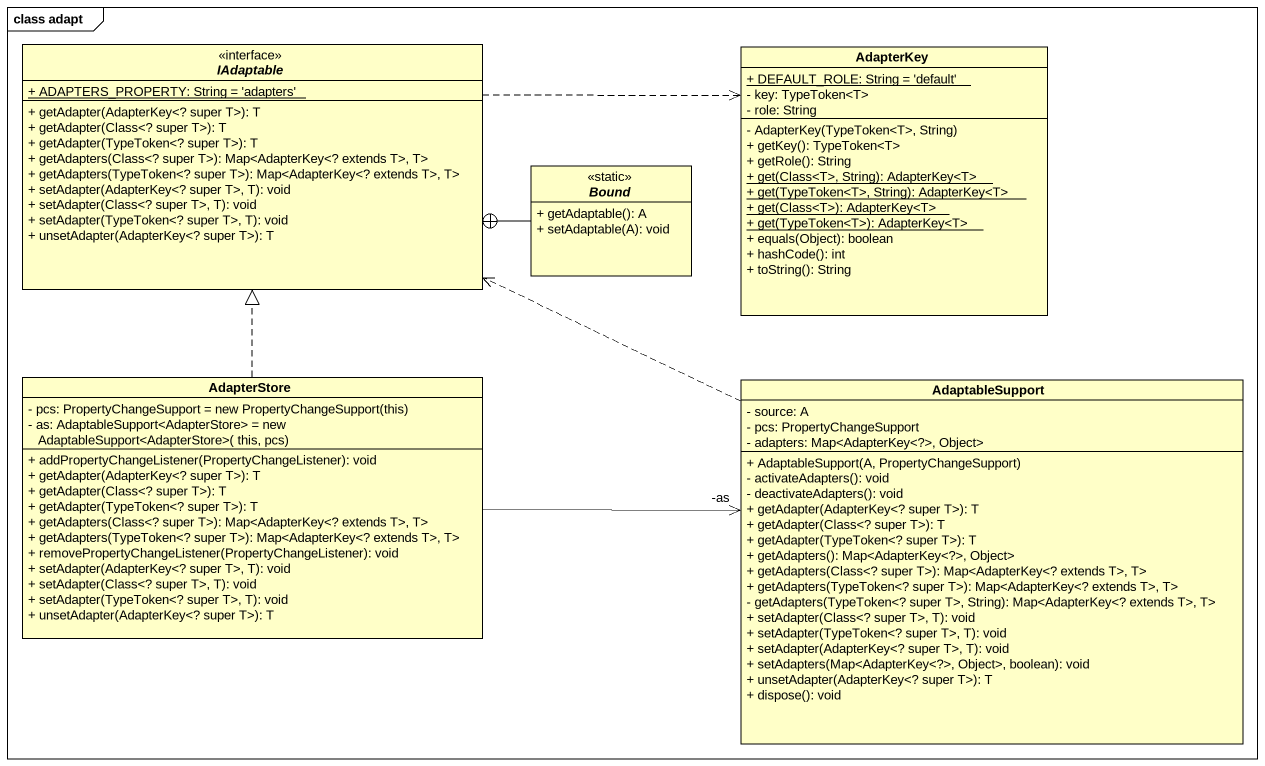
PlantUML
@startuml
mainframe class adapt
hide circle
hide empty members
skinparam classAttributeIconSize 0
interface IAdaptable #FFFFC8 {
  {static} + ADAPTERS_PROPERTY: String = 'adapters'
  + getAdapter(AdapterKey<? super T>): T
  + getAdapter(Class<? super T>): T
  + getAdapter(TypeToken<? super T>): T
  + getAdapters(Class<? super T>): Map<AdapterKey<? extends T>, T>
  + getAdapters(TypeToken<? super T>): Map<AdapterKey<? extends T>, T>
  + setAdapter(AdapterKey<? super T>, T): void
  + setAdapter(Class<? super T>, T): void
  + setAdapter(TypeToken<? super T>, T): void
  + unsetAdapter(AdapterKey<? super T>): T
}
class AdapterKey #FFFFC8 {
  {static} + DEFAULT_ROLE: String = 'default'
  - key: TypeToken<T>
  - role: String
  - AdapterKey(TypeToken<T>, String)
  + getKey(): TypeToken<T>
  + getRole(): String
  {static} + get(Class<T>, String): AdapterKey<T>
  {static} + get(TypeToken<T>, String): AdapterKey<T>
  {static} + get(Class<T>): AdapterKey<T>
  {static} + get(TypeToken<T>): AdapterKey<T>
  + equals(Object): boolean
  + hashCode(): int
  + toString(): String
}
interface Bound <<static>> #FFFFC8 {
  + getAdaptable(): A
  + setAdaptable(A): void
}
class AdapterStore #FFFFC8 {
  {field} - pcs: PropertyChangeSupport = new PropertyChangeSupport(this)
  {field} - as: AdaptableSupport<AdapterStore> = new AdaptableSupport<AdapterStore>( this, pcs)
  + addPropertyChangeListener(PropertyChangeListener): void
  + getAdapter(AdapterKey<? super T>): T
  + getAdapter(Class<? super T>): T
  + getAdapter(TypeToken<? super T>): T
  + getAdapters(Class<? super T>): Map<AdapterKey<? extends T>, T>
  + getAdapters(TypeToken<? super T>): Map<AdapterKey<? extends T>, T>
  + removePropertyChangeListener(PropertyChangeListener): void
  + setAdapter(AdapterKey<? super T>, T): void
  + setAdapter(Class<? super T>, T): void
  + setAdapter(TypeToken<? super T>, T): void
  + unsetAdapter(AdapterKey<? super T>): T
}
class AdaptableSupport #FFFFC8 {
  - source: A
  - pcs: PropertyChangeSupport
  - adapters: Map<AdapterKey<?>, Object>
  + AdaptableSupport(A, PropertyChangeSupport)
  - activateAdapters(): void
  - deactivateAdapters(): void
  + getAdapter(AdapterKey<? super T>): T
  + getAdapter(Class<? super T>): T
  + getAdapter(TypeToken<? super T>): T
  + getAdapters(): Map<AdapterKey<?>, Object>
  + getAdapters(Class<? super T>): Map<AdapterKey<? extends T>, T>
  + getAdapters(TypeToken<? super T>): Map<AdapterKey<? extends T>, T>
  - getAdapters(TypeToken<? super T>, String): Map<AdapterKey<? extends T>, T>
  + setAdapter(Class<? super T>, T): void
  + setAdapter(TypeToken<? super T>, T): void
  + setAdapter(AdapterKey<? super T>, T): void
  + setAdapters(Map<AdapterKey<?>, Object>, boolean): void
  + unsetAdapter(AdapterKey<? super T>): T
  + dispose(): void
}
IAdaptable .right.> AdapterKey
Bound -left-+ IAdaptable
AdapterStore .up.|> IAdaptable
AdapterStore -right-> "-as" AdaptableSupport
AdaptableSupport .left.> IAdaptable
@enduml
